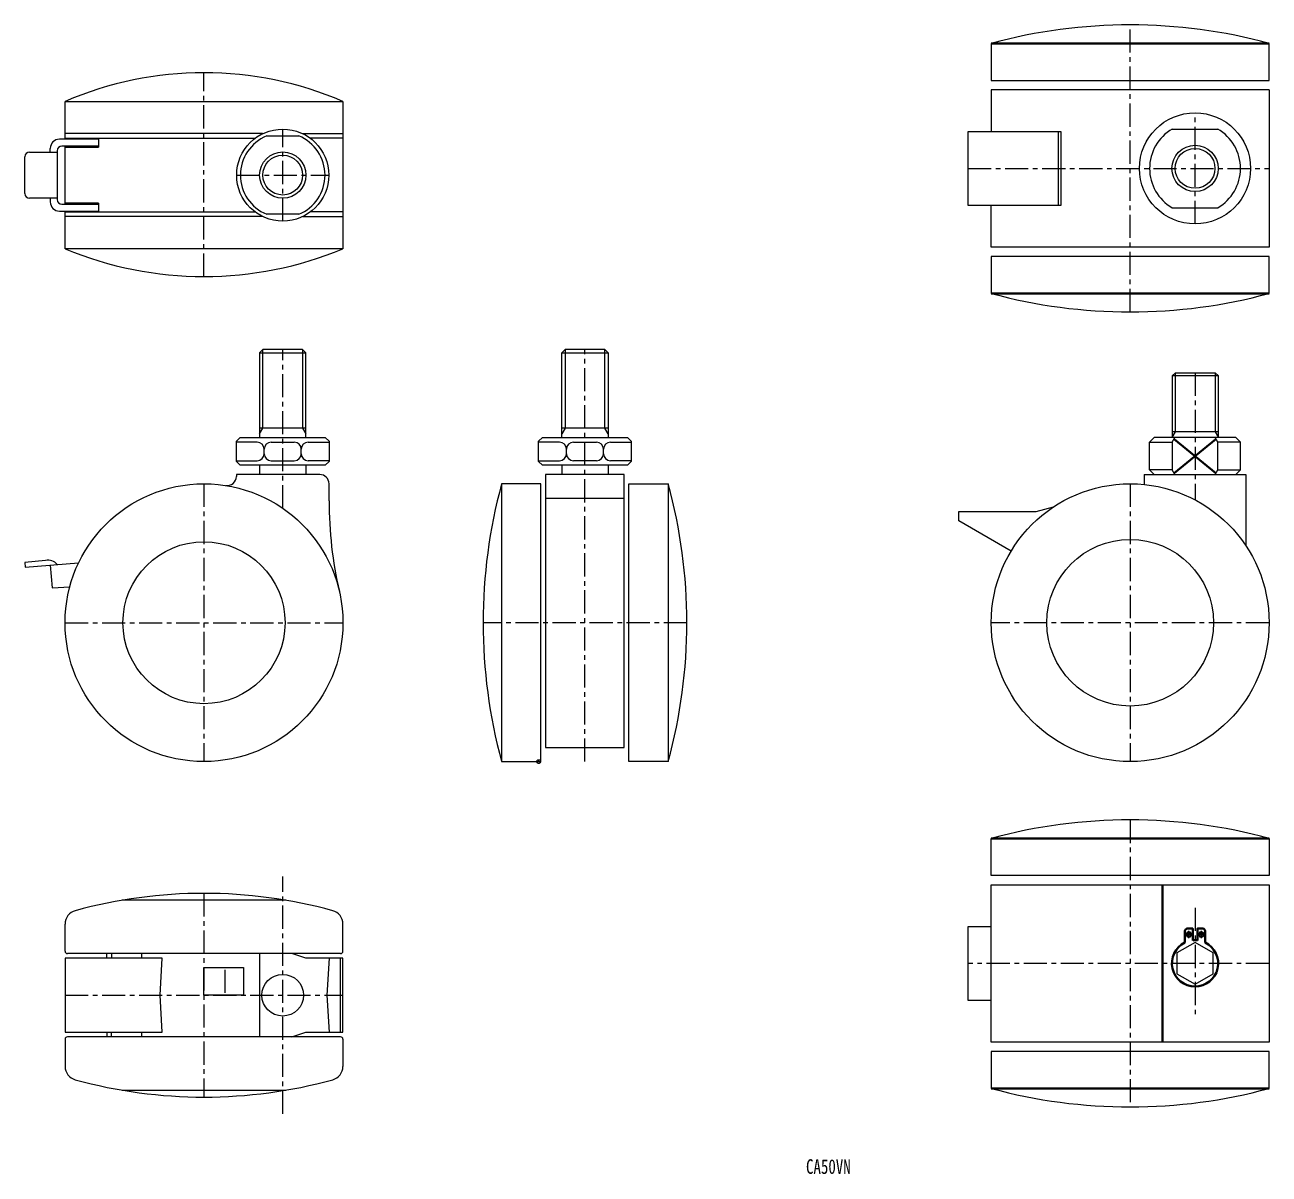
# Model space of a CAD drawing. Units: millimetres on the paper. Extents: x -594 to 524, y -420 to -108.
# Drawn here: x -363.2 to -94.5, y -419.6 to -171.4 of the extents above; entities that cross this region are included whole.
import ezdxf
from ezdxf.enums import TextEntityAlignment as Align

# ---------------------------------------------------------------- set-up
doc = ezdxf.new("R2010")
doc.units = ezdxf.units.MM
doc.header["$PDMODE"] = 32
doc.header["$PDSIZE"] = 0.8
doc.linetypes.add('CHAIN1', pattern=[8, 5, -1, 1, -1])
doc.linetypes.add('DOUBLE_CHAIN1', pattern=[8.8, 5, -1, 0.6, -0.6, 0.6, -1])
doc.layers.add('0-0', color=7, linetype='Continuous', lineweight=18)
doc.layers.add('0-1', color=4, linetype='DOUBLE_CHAIN1', lineweight=18)
doc.styles.add('ＭＳ ゴシック', font='')
doc.styles.get('ＭＳ ゴシック').set_extended_font_data('MS Gothic')

msp = doc.modelspace()

# ---------------------------------------------------------------- linework, layer by layer
at = {"layer": '0-0', "lineweight": 40}
for p, q in [((-94.5, -175.369), (-154.5, -175.369)), ((-154.5, -229.369), (-94.5, -229.369)), ((-105.985, -260.82), (-115.015, -268.18)), ((-115.015, -260.82), (-105.985, -268.18)), ((-154.5, -347.086), (-94.5, -347.086)), ((-117.5, -391.086), (-117.5, -357.086)), ((-112.679, -367.086), (-112.679, -369.586)), ((-108.321, -369.586), (-108.321, -367.086)), ((-154.5, -401.086), (-94.5, -401.086))]:
    msp.add_line(p, q, dxfattribs=at)
at = {"layer": '0-0'}
for p, q in [((-347.25, -196.059), (-355.7, -196.059)), ((-311.871, -194.865), (-354.5, -194.865)), ((-354.5, -195.86), (-313.453, -195.86)), ((-347.244, -197.751), (-347.244, -195.86)), ((-310.964, -195.363), (-304.036, -195.363)), ((-303.187, -194.865), (-294.5, -194.865)), ((-294.5, -195.86), (-301.547, -195.86)), ((-140.077, -194.369), (-140.077, -210.369)), ((-115.407, -193.869), (-105.593, -193.869)), ((-357.691, -198.846), (-357.691, -198.05)), ((-356.198, -198.548), (-356.198, -209.098)), ((-347.244, -197.552), (-355.202, -197.552)), ((-354.5, -210.093), (-354.5, -197.552)), ((-354.5, -197.751), (-347.25, -197.751)), ((-363.165, -207.804), (-363.165, -199.841)), ((-362.17, -198.846), (-356.198, -198.846)), ((-356.198, -208.799), (-362.17, -208.799)), ((-357.691, -208.799), (-357.691, -209.595)), ((-355.7, -211.586), (-347.25, -211.586)), ((-355.202, -210.093), (-347.25, -210.093)), ((-347.25, -209.894), (-354.5, -209.894)), ((-354.5, -211.785), (-313.453, -211.785)), ((-347.243, -211.785), (-347.243, -209.894)), ((-294.5, -211.785), (-301.547, -211.785)), ((-115.407, -210.869), (-105.593, -210.869)), ((-311.813, -212.78), (-354.5, -212.78)), ((-304.036, -212.282), (-310.964, -212.282)), ((-303.187, -212.78), (-294.5, -212.78)), ((-94.5, -229.369), (-94.5, -221.369)), ((-247.236, -260.5), (-247.236, -242.2)), ((-237.236, -242.2), (-237.236, -260.5)), ((-115.435, -247.2), (-115.435, -260.5)), ((-105.435, -260.5), (-105.435, -247.2)), ((-313, -261.5), (-317.5, -261.5)), ((-311.5, -264), (-311.5, -263)), ((-310, -261.5), (-305, -261.5)), ((-303.5, -264), (-303.5, -263)), ((-302, -261.5), (-297.5, -261.5)), ((-247.736, -261.5), (-252.236, -261.5)), ((-246.236, -264), (-246.236, -263)), ((-244.736, -261.5), (-239.736, -261.5)), ((-238.236, -264), (-238.236, -263)), ((-236.736, -261.5), (-232.236, -261.5)), ((-115.407, -261.5), (-115.407, -267.5)), ((-317.5, -265.5), (-313, -265.5)), ((-310, -265.5), (-305, -265.5)), ((-297.5, -265.5), (-302, -265.5)), ((-252.236, -265.5), (-247.736, -265.5)), ((-239.736, -265.5), (-244.736, -265.5)), ((-232.236, -265.5), (-236.736, -265.5)), ((-312.5, -266.5), (-312.5, -268.5)), ((-302.5, -266.5), (-302.5, -268.5)), ((-247.236, -266.5), (-247.236, -268.5)), ((-237.236, -266.5), (-237.236, -268.5)), ((-121.5, -268.5), (-121.5, -270.65)), ((-297.5, -274.175), (-297.5, -270.5)), ((-250.736, -273.564), (-233.736, -273.564)), ((-358.727, -287.089), (-363.177, -287.479)), ((-154.5, -355.086), (-154.5, -347.086)), ((-306.8, -360.464), (-342.2, -360.464)), ((-354.5, -371.464), (-354.5, -365.595)), ((-294.5, -371.464), (-294.5, -365.595)), ((-295, -371.964), (-354, -371.964)), ((-345.5, -372.964), (-345.5, -371.964)), ((-344.5, -371.964), (-344.5, -372.964)), ((-338, -371.964), (-338, -372.964)), ((-312.5, -371.964), (-312.5, -389.964)), ((-295, -388.964), (-295, -372.964)), ((-320, -375.464), (-320, -380.464)), ((-154.5, -382.086), (-159.5, -382.086)), ((-345.5, -388.964), (-345.5, -389.964)), ((-344.5, -389.964), (-344.5, -388.964)), ((-338, -388.964), (-338, -389.964)), ((-354.5, -390.464), (-354.5, -396.332)), ((-295, -389.964), (-354, -389.964)), ((-294.5, -390.464), (-294.5, -396.332)), ((-154.5, -393.086), (-154.5, -401.086)), ((-342.2, -401.464), (-306.8, -401.464))]:
    msp.add_line(p, q, dxfattribs=at)
at = {"layer": '0-0', "color": 1}
msp.add_line((-354.5, -380.964), (-353.93, -380.964), dxfattribs=at)
at = {"layer": '0-0'}
for points in [[(-154.5, -175.369), (-154.5, -183.369), (-94.5, -183.369), (-94.5, -175.369)], [(-94.5, -185.369), (-94.5, -219.369), (-154.5, -219.369), (-154.5, -210.369)], [(-94.5, -185.369), (-154.5, -185.369), (-154.5, -194.369)], [(-354.5, -196.059), (-354.5, -187.898), (-294.5, -187.898), (-294.5, -219.747)], [(-294.5, -219.747), (-354.5, -219.747), (-354.5, -211.586)], [(-94.5, -221.369), (-154.5, -221.369), (-154.5, -229.369)], [(-302.5, -260.5), (-302.5, -242.2), (-303.2, -241.5), (-311.8, -241.5), (-312.5, -242.2), (-312.5, -260.5)], [(-237.236, -242.2), (-237.936, -241.5), (-246.536, -241.5), (-247.236, -242.2)], [(-115.435, -247.2), (-114.735, -246.5), (-106.135, -246.5), (-105.435, -247.2)], [(-317.5, -261.3), (-316.7, -260.5), (-298.3, -260.5), (-297.5, -261.3)], [(-252.236, -261.3), (-251.436, -260.5), (-233.036, -260.5), (-232.236, -261.3)], [(-120.315, -267.5), (-120.315, -261.5), (-115.407, -261.5), (-114.83, -260.5)], [(-100.685, -261.5), (-101.685, -260.5), (-119.315, -260.5), (-120.315, -261.5)], [(-106.17, -268.5), (-105.593, -267.5), (-105.593, -261.5), (-106.17, -260.5)], [(-316.7, -266.5), (-317.5, -265.7), (-317.5, -261.3)], [(-297.5, -261.3), (-297.5, -265.7), (-298.3, -266.5), (-316.7, -266.5)], [(-232.236, -261.3), (-232.236, -265.7), (-233.036, -266.5), (-251.436, -266.5), (-252.236, -265.7), (-252.236, -261.3)], [(-100.685, -267.5), (-100.685, -261.5), (-105.593, -261.5)], [(-299.5, -268.5), (-317.5, -268.5), (-317.5, -268.893)], [(-121.5, -268.5), (-99.5, -268.5), (-99.5, -283.917)], [(-114.83, -268.5), (-115.407, -267.5), (-120.315, -267.5), (-119.315, -268.5)], [(-105.593, -267.5), (-100.685, -267.5), (-101.685, -268.5)], [(-232.736, -270.5), (-224.236, -270.5), (-224.236, -330.5)], [(-224.236, -330.5), (-232.736, -330.5), (-232.736, -270.5)], [(-150.2, -285.024), (-161.5, -278.5), (-161.5, -276.5), (-144.815, -276.5), (-141.083, -275.5)], [(-363.177, -287.479), (-363.089, -288.488), (-351.575, -287.58)], [(-357.691, -288.062), (-357.26, -292.984), (-353.486, -292.767)], [(-94.5, -347.086), (-94.5, -355.086), (-154.5, -355.086)], [(-159.5, -382.086), (-159.5, -366.086), (-154.5, -366.086)], [(-305.5, -389.964), (-302.5, -388.964), (-294.5, -388.964), (-294.5, -372.964), (-302.5, -372.964), (-305.5, -371.964)], [(-297.5, -372.964), (-298, -380.964), (-297.5, -388.964)], [(-94.5, -401.086), (-94.5, -393.086), (-154.5, -393.086)]]:
    msp.add_lwpolyline(points, dxfattribs=at)
for points in [[(-159.5, -210.369), (-159.5, -194.369), (-139.5, -194.369), (-139.5, -210.369)], [(-250.736, -327.436), (-233.736, -327.436), (-233.736, -268.5), (-250.736, -268.5)], [(-260.236, -330.5), (-251.736, -330.5), (-251.736, -270.5), (-260.236, -270.5)], [(-154.5, -357.086), (-94.5, -357.086), (-94.5, -391.086), (-154.5, -391.086)], [(-110.5, -378.586), (-106.603, -376.336), (-106.603, -371.836), (-110.5, -369.586), (-114.397, -371.836), (-114.397, -376.336)], [(-333.5, -372.964), (-354.5, -372.964), (-354.5, -388.964), (-333.556, -388.964), (-334, -380.964)], [(-324.5, -374.964), (-316, -374.964), (-316, -380.964), (-324.5, -380.964)]]:
    msp.add_lwpolyline(points, close=True, dxfattribs=at)
at = {"layer": '0-0', "lineweight": 40}
for points in [[(-112.179, -366.586), (-111, -366.586), (-111, -369.111)], [(-110, -369.111), (-110, -366.586), (-108.821, -366.586)]]:
    msp.add_lwpolyline(points, dxfattribs=at)
at = {"layer": '0-0'}
for centre, radius in [((-110.5, -202.369), 12), ((-307.5, -203.823), 9.942), ((-110.5, -202.369), 5), ((-307.5, -203.823), 5), ((-324.5, -300.5), 30), ((-124.5, -300.5), 30), ((-324.5, -300.5), 17.5), ((-124.5, -300.5), 18), ((-307.5, -380.964), 4.5)]:
    msp.add_circle(centre, radius, dxfattribs=at)
at = {"layer": '0-0', "lineweight": 40}
for centre in [(-111.84, -367.848), (-109.16, -367.848)]:
    msp.add_circle(centre, 0.5, dxfattribs=at)
at = {"layer": '0-0'}
for centre, radius, start, end in [((-124.5, -285.869), 114.5, 74.8107, 105.18929), ((-324.5, -257.637), 75.918, 66.72385, 113.27615), ((-355.7, -198.05), 1.991, 90, 180), ((-307.5, -203.823), 9.142, 112.26546, 247.73165), ((-307.5, -203.823), 9.142, 292.26834, 67.73453), ((-110.5, -202.369), 9.815, 120, 240), ((-110.5, -202.369), 9.815, 300, 60), ((-355.202, -198.548), 0.995, 90, 180), ((-362.17, -199.841), 0.995, 90, 180), ((-362.17, -207.804), 0.995, 180, 270), ((-355.202, -209.098), 0.995, 180, 270), ((-355.7, -209.595), 1.991, 180, 270), ((-324.5, -147.381), 78.338, 247.48305, 292.51694), ((-124.5, -118.869), 114.5, 254.8107, 285.18929), ((-313, -263), 1.5, 0, 90), ((-310, -263), 1.5, 90, 180), ((-305, -263), 1.5, 0, 90), ((-302, -263), 1.5, 90, 180), ((-247.736, -263), 1.5, 0, 90), ((-244.736, -263), 1.5, 90, 180), ((-239.736, -263), 1.5, 0, 90), ((-236.736, -263), 1.5, 90, 180), ((-313, -264), 1.5, 270, 0), ((-310, -264), 1.5, 180, 270), ((-305, -264), 1.5, 270, 0), ((-302, -264), 1.5, 180, 270), ((-247.736, -264), 1.5, 270, 0), ((-244.736, -264), 1.5, 180, 270), ((-239.736, -264), 1.5, 270, 0), ((-236.736, -264), 1.5, 180, 270), ((-299.5, -270.5), 2, 0, 90), ((-319.5, -268.893), 2, 261.0107, 0), ((-149.736, -300.5), 114.5, 164.8107, 195.18929), ((-334.736, -300.5), 114.5, 344.8107, 15.18929), ((-210.5, -274.175), 87, 180, 193.00282), ((-358.117, -289.461), 2.449, 38.38962, 104.42466), ((-124.5, -457.586), 114.5, 74.8107, 105.18929), ((-324.5, -464.144), 105.18, 74.67823, 105.32177), ((-351.5, -365.595), 3, 105.32177, 180), ((-297.5, -365.595), 3, 0, 74.67823), ((-354, -371.464), 0.5, 180, 270), ((-295, -371.464), 0.5, 270, 0), ((-354, -390.464), 0.5, 90, 180), ((-295, -390.464), 0.5, 0, 90), ((-351.5, -396.332), 3, 180, 254.67823), ((-297.5, -396.332), 3, 285.32177, 0), ((-324.5, -297.784), 105.18, 254.67823, 285.32177), ((-124.5, -290.586), 114.5, 254.8107, 285.18929)]:
    msp.add_arc(centre, radius, start, end, dxfattribs=at)
at = {"layer": '0-0', "lineweight": 40}
for centre, radius, start, end in [((-112.179, -367.086), 0.5, 90, 180), ((-108.821, -367.086), 0.5, 0, 90), ((-110.5, -374.086), 5, 115.84193, 64.15807), ((-110.5, -374.086), 5, 84.26083, 95.73917)]:
    msp.add_arc(centre, radius, start, end, dxfattribs=at)
at = {"layer": '0-1', "linetype": 'CHAIN1'}
for p, q in [((-124.5, -233.369), (-124.5, -171.369)), ((-324.5, -225.719), (-324.5, -181.719)), ((-110.5, -214.369), (-110.5, -190.369)), ((-307.5, -213.764), (-307.5, -193.881)), ((-317.442, -203.823), (-297.558, -203.823)), ((-159.5, -202.369), (-94.5, -202.369)), ((-307.5, -275.782), (-307.5, -241.5)), ((-242.236, -330.5), (-242.236, -241.5)), ((-110.5, -246.5), (-110.5, -273.967)), ((-324.5, -270.5), (-324.5, -330.5)), ((-124.5, -270.5), (-124.5, -330.5)), ((-354.5, -300.5), (-294.5, -300.5)), ((-220.236, -300.5), (-264.236, -300.5)), ((-94.5, -300.5), (-154.5, -300.5)), ((-124.5, -343.086), (-124.5, -405.086)), ((-307.5, -406.615), (-307.5, -355.313)), ((-324.5, -358.964), (-324.5, -402.964)), ((-110.5, -362.086), (-110.5, -386.086)), ((-111.191, -367.848), (-112.488, -367.848)), ((-111.84, -368.611), (-111.84, -367.086)), ((-108.512, -367.848), (-109.809, -367.848)), ((-109.16, -367.086), (-109.16, -368.611)), ((-94.5, -374.086), (-159.5, -374.086)), ((-354.5, -380.964), (-294.5, -380.964))]:
    msp.add_line(p, q, dxfattribs=at)
at = {"layer": '0-1', "linetype": 'Continuous'}
for p, q in [((-312.5, -242.2), (-302.5, -242.2)), ((-247.236, -242.2), (-237.236, -242.2)), ((-114.735, -259.288), (-114.735, -246.5)), ((-105.435, -247.2), (-115.435, -247.2)), ((-302.5, -258.5), (-312.5, -258.5)), ((-237.236, -258.5), (-247.236, -258.5)), ((-105.435, -259.288), (-115.435, -259.288)), ((-115.435, -260.5), (-114.735, -259.288))]:
    msp.add_line(p, q, dxfattribs=at)
for points in [[(-312.5, -259.712), (-311.8, -258.5), (-311.8, -241.5)], [(-303.2, -241.5), (-303.2, -258.5), (-302.5, -259.712)], [(-246.536, -241.5), (-246.536, -258.5), (-247.236, -259.712)], [(-237.236, -259.712), (-237.936, -258.5), (-237.936, -241.5)], [(-106.135, -246.5), (-106.135, -259.288), (-105.435, -260.5)]]:
    msp.add_lwpolyline(points, dxfattribs=at)
for centre in [(-110.5, -202.369), (-307.5, -203.823)]:
    msp.add_circle(centre, 4.3, dxfattribs=at)
at = {"layer": '0-1'}
msp.add_point((-252.236, -330.5), dxfattribs=at)

# ---------------------------------------------------------------- texts
at = {"layer": '0-0', "style": 'ＭＳ ゴシック', "width": 0.75}
msp.add_text('CA50VN', height=3.152, dxfattribs=at).set_placement((-194.5, -420.5), align=Align.BOTTOM_LEFT)

doc.saveas('drawing.dxf')
